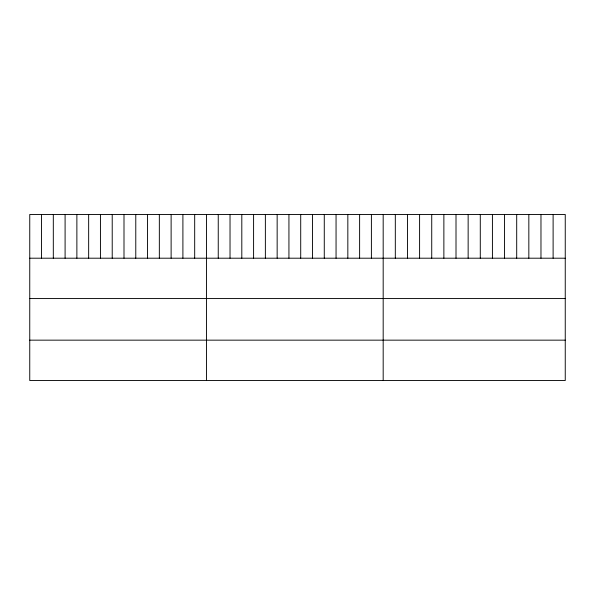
<?xml version="1.0" encoding="UTF-8"?>
<svg xmlns="http://www.w3.org/2000/svg" width="595" height="595" viewBox="0 0 595 595"><rect width="100%" height="100%" fill="white"/><g stroke="black" fill="none" stroke-linecap="round" stroke-linejoin="round"><path stroke-width="0.89" d="M565.25 258.2L565.25 380.525L29.75 380.525L29.75 214.475L565.25 214.475L565.25 258.2L29.75 258.2M29.75 298.564L565.25 298.564M29.75 340.154L565.25 340.154M553.112 214.475L553.112 258.2M540.974 214.475L540.974 258.2M528.836 214.475L528.836 258.2M516.698 214.475L516.698 258.2M504.56 214.475L504.56 258.2M492.422 214.475L492.422 258.2M480.284 214.475L480.284 258.2M468.146 214.475L468.146 258.2M456.008 214.475L456.008 258.2M443.87 214.475L443.87 258.2M431.732 214.475L431.732 258.2M419.594 214.475L419.594 258.2M407.456 214.475L407.456 258.2M395.318 214.475L395.318 258.2M383.18 214.475L383.18 380.525M371.399 214.475L371.399 258.2M359.618 214.475L359.618 258.2M347.837 214.475L347.837 258.2M336.056 214.475L336.056 258.2M324.275 214.475L324.275 258.2M312.494 214.475L312.494 258.2M300.713 214.475L300.713 258.2M288.932 214.475L288.932 258.2M277.151 214.475L277.151 258.2M265.37 214.475L265.37 258.2M253.589 214.475L253.589 258.2M241.808 214.475L241.808 258.2M230.027 214.475L230.027 258.2M218.246 214.475L218.246 258.2M206.465 214.475L206.465 380.525M194.684 214.475L194.684 258.2M182.903 214.475L182.903 258.2M171.122 214.475L171.122 258.2M159.341 214.475L159.341 258.2M147.56 214.475L147.56 258.2M135.779 214.475L135.779 258.2M123.998 214.475L123.998 258.2M112.217 214.475L112.217 258.2M100.436 214.475L100.436 258.2M88.655 214.475L88.655 258.2M76.874 214.475L76.874 258.2M65.093 214.475L65.093 258.2M53.312 214.475L53.312 258.2M41.531 214.475L41.531 258.2"/></g></svg>
